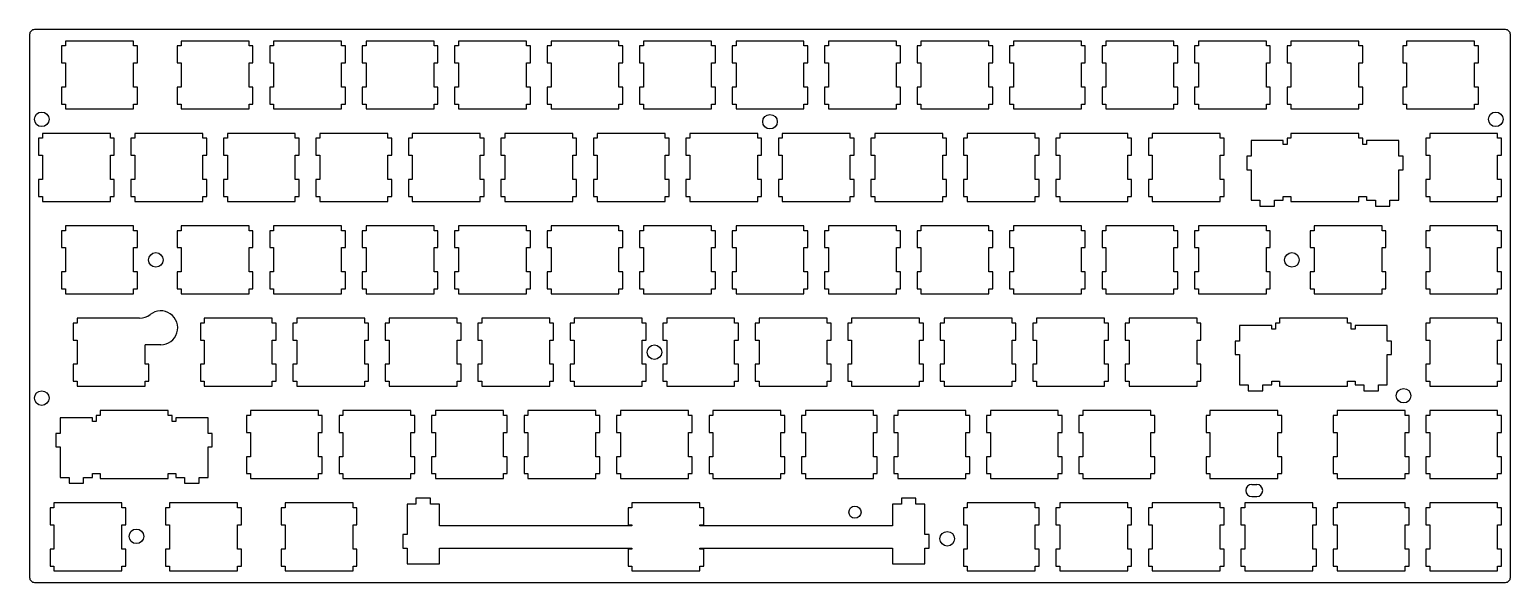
# Model space of a CAD drawing. Header units: millimetres. Extents: x 4 to 309, y 159 to 273.
import ezdxf

# ---------------------------------------------------------------- set-up
doc = ezdxf.new("R2010")
doc.units = ezdxf.units.MM
doc.header["$MEASUREMENT"] = 0
doc.layers.get('0').update_dxf_attribs({"linetype": 'CONTINUOUS'})
doc.layers.add('LAYER1', color=7, linetype='CONTINUOUS')

msp = doc.modelspace()

# ---------------------------------------------------------------- linework, layer by layer
at = {"linetype": 'Continuous'}
for p, q in [((30.88, 208.48), (27.65, 208.48)), ((255.63, 179.67), (256.63, 179.67)), ((255.63, 177.17), (256.63, 177.17))]:
    msp.add_line(p, q, dxfattribs=at)
msp.add_lwpolyline([(4.88, 159.48), (307.88, 159.48, 0.414214), (308.88, 160.48), (308.88, 272.48, 0.414214), (307.88, 273.48), (4.88, 273.48, 0.414214), (3.88, 272.48), (3.88, 160.48, 0.414214)], format="xyb", close=True, dxfattribs=at)
for centre, radius in [((6.38, 254.98), 1.5), ((305.88, 254.98), 1.5), ((156.38, 254.48), 1.5), ((29.88, 225.98), 1.5), ((263.88, 225.98), 1.5), ((132.57, 206.96), 1.5), ((6.38, 197.48), 1.5), ((286.88, 197.98), 1.5), ((173.88, 173.98), 1.25), ((25.88, 168.98), 1.5), ((192.88, 168.48), 1.5)]:
    msp.add_circle(centre, radius, dxfattribs=at)
for centre, radius, start, end in [((26.52, 217.46), 3.5, 270, 308.5428), ((30.88, 211.98), 3.5, 270, 128.5428), ((255.63, 178.42), 1.25, 90, 270), ((256.63, 178.42), 1.25, 270, 90)]:
    msp.add_arc(centre, radius, start, end, dxfattribs=at)
at = {"layer": 'LAYER1'}
for p, q in [((26.52, 213.96), (13.65, 213.96)), ((13.65, 213.96), (13.65, 212.96)), ((13.65, 212.96), (12.85, 212.96)), ((12.85, 212.96), (12.85, 209.46)), ((12.85, 209.46), (13.65, 209.46)), ((13.65, 209.46), (13.65, 204.46)), ((27.65, 204.46), (27.65, 208.48)), ((13.65, 204.46), (12.85, 204.46)), ((12.85, 204.46), (12.85, 200.96)), ((28.45, 204.46), (27.65, 204.46)), ((28.45, 200.96), (28.45, 204.46)), ((12.85, 200.96), (13.65, 200.96)), ((13.65, 200.96), (13.65, 199.96)), ((13.65, 199.96), (27.65, 199.96)), ((27.65, 199.96), (27.65, 200.96)), ((27.65, 200.96), (28.45, 200.96))]:
    msp.add_line(p, q, dxfattribs=at)
for points in [[(25.27, 258.11), (26.07, 258.11), (26.07, 261.61), (25.27, 261.61), (25.27, 266.61), (26.07, 266.61), (26.07, 270.11), (25.27, 270.11), (25.27, 271.11), (11.27, 271.11), (11.27, 270.11), (10.47, 270.11), (10.47, 266.61), (11.27, 266.61), (11.27, 261.61), (10.47, 261.61), (10.47, 258.11), (11.27, 258.11), (11.27, 257.11), (25.27, 257.11), (25.27, 258.11)], [(49.08, 258.11), (49.88, 258.11), (49.88, 261.61), (49.08, 261.61), (49.08, 266.61), (49.88, 266.61), (49.88, 270.11), (49.08, 270.11), (49.08, 271.11), (35.08, 271.11), (35.08, 270.11), (34.28, 270.11), (34.28, 266.61), (35.08, 266.61), (35.08, 261.61), (34.28, 261.61), (34.28, 258.11), (35.08, 258.11), (35.08, 257.11), (49.08, 257.11), (49.08, 258.11)], [(68.13, 258.11), (68.93, 258.11), (68.93, 261.61), (68.13, 261.61), (68.13, 266.61), (68.93, 266.61), (68.93, 270.11), (68.13, 270.11), (68.13, 271.11), (54.13, 271.11), (54.13, 270.11), (53.33, 270.11), (53.33, 266.61), (54.13, 266.61), (54.13, 261.61), (53.33, 261.61), (53.33, 258.11), (54.13, 258.11), (54.13, 257.11), (68.13, 257.11), (68.13, 258.11)], [(87.18, 258.11), (87.98, 258.11), (87.98, 261.61), (87.18, 261.61), (87.18, 266.61), (87.98, 266.61), (87.98, 270.11), (87.18, 270.11), (87.18, 271.11), (73.18, 271.11), (73.18, 270.11), (72.38, 270.11), (72.38, 266.61), (73.18, 266.61), (73.18, 261.61), (72.38, 261.61), (72.38, 258.11), (73.18, 258.11), (73.18, 257.11), (87.18, 257.11), (87.18, 258.11)], [(106.23, 258.11), (107.03, 258.11), (107.03, 261.61), (106.23, 261.61), (106.23, 266.61), (107.03, 266.61), (107.03, 270.11), (106.23, 270.11), (106.23, 271.11), (92.23, 271.11), (92.23, 270.11), (91.43, 270.11), (91.43, 266.61), (92.23, 266.61), (92.23, 261.61), (91.43, 261.61), (91.43, 258.11), (92.23, 258.11), (92.23, 257.11), (106.23, 257.11), (106.23, 258.11)], [(125.28, 258.11), (126.08, 258.11), (126.08, 261.61), (125.28, 261.61), (125.28, 266.61), (126.08, 266.61), (126.08, 270.11), (125.28, 270.11), (125.28, 271.11), (111.28, 271.11), (111.28, 270.11), (110.48, 270.11), (110.48, 266.61), (111.28, 266.61), (111.28, 261.61), (110.48, 261.61), (110.48, 258.11), (111.28, 258.11), (111.28, 257.11), (125.28, 257.11), (125.28, 258.11)], [(144.33, 258.11), (145.13, 258.11), (145.13, 261.61), (144.33, 261.61), (144.33, 266.61), (145.13, 266.61), (145.13, 270.11), (144.33, 270.11), (144.33, 271.11), (130.33, 271.11), (130.33, 270.11), (129.53, 270.11), (129.53, 266.61), (130.33, 266.61), (130.33, 261.61), (129.53, 261.61), (129.53, 258.11), (130.33, 258.11), (130.33, 257.11), (144.33, 257.11), (144.33, 258.11)], [(163.38, 258.11), (164.18, 258.11), (164.18, 261.61), (163.38, 261.61), (163.38, 266.61), (164.18, 266.61), (164.18, 270.11), (163.38, 270.11), (163.38, 271.11), (149.38, 271.11), (149.38, 270.11), (148.58, 270.11), (148.58, 266.61), (149.38, 266.61), (149.38, 261.61), (148.58, 261.61), (148.58, 258.11), (149.38, 258.11), (149.38, 257.11), (163.38, 257.11), (163.38, 258.11)], [(182.43, 258.11), (183.23, 258.11), (183.23, 261.61), (182.43, 261.61), (182.43, 266.61), (183.23, 266.61), (183.23, 270.11), (182.43, 270.11), (182.43, 271.11), (168.43, 271.11), (168.43, 270.11), (167.63, 270.11), (167.63, 266.61), (168.43, 266.61), (168.43, 261.61), (167.63, 261.61), (167.63, 258.11), (168.43, 258.11), (168.43, 257.11), (182.43, 257.11), (182.43, 258.11)], [(201.48, 258.11), (202.28, 258.11), (202.28, 261.61), (201.48, 261.61), (201.48, 266.61), (202.28, 266.61), (202.28, 270.11), (201.48, 270.11), (201.48, 271.11), (187.48, 271.11), (187.48, 270.11), (186.68, 270.11), (186.68, 266.61), (187.48, 266.61), (187.48, 261.61), (186.68, 261.61), (186.68, 258.11), (187.48, 258.11), (187.48, 257.11), (201.48, 257.11), (201.48, 258.11)], [(220.53, 258.11), (221.33, 258.11), (221.33, 261.61), (220.53, 261.61), (220.53, 266.61), (221.33, 266.61), (221.33, 270.11), (220.53, 270.11), (220.53, 271.11), (206.53, 271.11), (206.53, 270.11), (205.73, 270.11), (205.73, 266.61), (206.53, 266.61), (206.53, 261.61), (205.73, 261.61), (205.73, 258.11), (206.53, 258.11), (206.53, 257.11), (220.53, 257.11), (220.53, 258.11)], [(239.58, 258.11), (240.38, 258.11), (240.38, 261.61), (239.58, 261.61), (239.58, 266.61), (240.38, 266.61), (240.38, 270.11), (239.58, 270.11), (239.58, 271.11), (225.58, 271.11), (225.58, 270.11), (224.78, 270.11), (224.78, 266.61), (225.58, 266.61), (225.58, 261.61), (224.78, 261.61), (224.78, 258.11), (225.58, 258.11), (225.58, 257.11), (239.58, 257.11), (239.58, 258.11)], [(258.63, 258.11), (259.43, 258.11), (259.43, 261.61), (258.63, 261.61), (258.63, 266.61), (259.43, 266.61), (259.43, 270.11), (258.63, 270.11), (258.63, 271.11), (244.63, 271.11), (244.63, 270.11), (243.83, 270.11), (243.83, 266.61), (244.63, 266.61), (244.63, 261.61), (243.83, 261.61), (243.83, 258.11), (244.63, 258.11), (244.63, 257.11), (258.63, 257.11), (258.63, 258.11)], [(277.68, 258.11), (278.48, 258.11), (278.48, 261.61), (277.68, 261.61), (277.68, 266.61), (278.48, 266.61), (278.48, 270.11), (277.68, 270.11), (277.68, 271.11), (263.68, 271.11), (263.68, 270.11), (262.88, 270.11), (262.88, 266.61), (263.68, 266.61), (263.68, 261.61), (262.88, 261.61), (262.88, 258.11), (263.68, 258.11), (263.68, 257.11), (277.68, 257.11), (277.68, 258.11)], [(301.5, 258.11), (302.3, 258.11), (302.3, 261.61), (301.5, 261.61), (301.5, 266.61), (302.3, 266.61), (302.3, 270.11), (301.5, 270.11), (301.5, 271.11), (287.5, 271.11), (287.5, 270.11), (286.7, 270.11), (286.7, 266.61), (287.5, 266.61), (287.5, 261.61), (286.7, 261.61), (286.7, 258.11), (287.5, 258.11), (287.5, 257.11), (301.5, 257.11), (301.5, 258.11)], [(20.51, 239.06), (21.31, 239.06), (21.31, 242.56), (20.51, 242.56), (20.51, 247.56), (21.31, 247.56), (21.31, 251.06), (20.51, 251.06), (20.51, 252.06), (6.51, 252.06), (6.51, 251.06), (5.71, 251.06), (5.71, 247.56), (6.51, 247.56), (6.51, 242.56), (5.71, 242.56), (5.71, 239.06), (6.51, 239.06), (6.51, 238.06), (20.51, 238.06), (20.51, 239.06)], [(39.56, 239.06), (40.36, 239.06), (40.36, 242.56), (39.56, 242.56), (39.56, 247.56), (40.36, 247.56), (40.36, 251.06), (39.56, 251.06), (39.56, 252.06), (25.56, 252.06), (25.56, 251.06), (24.76, 251.06), (24.76, 247.56), (25.56, 247.56), (25.56, 242.56), (24.76, 242.56), (24.76, 239.06), (25.56, 239.06), (25.56, 238.06), (39.56, 238.06), (39.56, 239.06)], [(58.61, 239.06), (59.41, 239.06), (59.41, 242.56), (58.61, 242.56), (58.61, 247.56), (59.41, 247.56), (59.41, 251.06), (58.61, 251.06), (58.61, 252.06), (44.61, 252.06), (44.61, 251.06), (43.81, 251.06), (43.81, 247.56), (44.61, 247.56), (44.61, 242.56), (43.81, 242.56), (43.81, 239.06), (44.61, 239.06), (44.61, 238.06), (58.61, 238.06), (58.61, 239.06)], [(77.66, 239.06), (78.46, 239.06), (78.46, 242.56), (77.66, 242.56), (77.66, 247.56), (78.46, 247.56), (78.46, 251.06), (77.66, 251.06), (77.66, 252.06), (63.66, 252.06), (63.66, 251.06), (62.86, 251.06), (62.86, 247.56), (63.66, 247.56), (63.66, 242.56), (62.86, 242.56), (62.86, 239.06), (63.66, 239.06), (63.66, 238.06), (77.66, 238.06), (77.66, 239.06)], [(96.71, 239.06), (97.51, 239.06), (97.51, 242.56), (96.71, 242.56), (96.71, 247.56), (97.51, 247.56), (97.51, 251.06), (96.71, 251.06), (96.71, 252.06), (82.71, 252.06), (82.71, 251.06), (81.91, 251.06), (81.91, 247.56), (82.71, 247.56), (82.71, 242.56), (81.91, 242.56), (81.91, 239.06), (82.71, 239.06), (82.71, 238.06), (96.71, 238.06), (96.71, 239.06)], [(115.76, 239.06), (116.56, 239.06), (116.56, 242.56), (115.76, 242.56), (115.76, 247.56), (116.56, 247.56), (116.56, 251.06), (115.76, 251.06), (115.76, 252.06), (101.76, 252.06), (101.76, 251.06), (100.96, 251.06), (100.96, 247.56), (101.76, 247.56), (101.76, 242.56), (100.96, 242.56), (100.96, 239.06), (101.76, 239.06), (101.76, 238.06), (115.76, 238.06), (115.76, 239.06)], [(134.81, 239.06), (135.61, 239.06), (135.61, 242.56), (134.81, 242.56), (134.81, 247.56), (135.61, 247.56), (135.61, 251.06), (134.81, 251.06), (134.81, 252.06), (120.81, 252.06), (120.81, 251.06), (120.01, 251.06), (120.01, 247.56), (120.81, 247.56), (120.81, 242.56), (120.01, 242.56), (120.01, 239.06), (120.81, 239.06), (120.81, 238.06), (134.81, 238.06), (134.81, 239.06)], [(153.86, 239.06), (154.66, 239.06), (154.66, 242.56), (153.86, 242.56), (153.86, 247.56), (154.66, 247.56), (154.66, 251.06), (153.86, 251.06), (153.86, 252.06), (139.86, 252.06), (139.86, 251.06), (139.06, 251.06), (139.06, 247.56), (139.86, 247.56), (139.86, 242.56), (139.06, 242.56), (139.06, 239.06), (139.86, 239.06), (139.86, 238.06), (153.86, 238.06), (153.86, 239.06)], [(172.91, 239.06), (173.71, 239.06), (173.71, 242.56), (172.91, 242.56), (172.91, 247.56), (173.71, 247.56), (173.71, 251.06), (172.91, 251.06), (172.91, 252.06), (158.91, 252.06), (158.91, 251.06), (158.11, 251.06), (158.11, 247.56), (158.91, 247.56), (158.91, 242.56), (158.11, 242.56), (158.11, 239.06), (158.91, 239.06), (158.91, 238.06), (172.91, 238.06), (172.91, 239.06)], [(191.96, 239.06), (192.76, 239.06), (192.76, 242.56), (191.96, 242.56), (191.96, 247.56), (192.76, 247.56), (192.76, 251.06), (191.96, 251.06), (191.96, 252.06), (177.96, 252.06), (177.96, 251.06), (177.16, 251.06), (177.16, 247.56), (177.96, 247.56), (177.96, 242.56), (177.16, 242.56), (177.16, 239.06), (177.96, 239.06), (177.96, 238.06), (191.96, 238.06), (191.96, 239.06)], [(211.01, 239.06), (211.81, 239.06), (211.81, 242.56), (211.01, 242.56), (211.01, 247.56), (211.81, 247.56), (211.81, 251.06), (211.01, 251.06), (211.01, 252.06), (197.01, 252.06), (197.01, 251.06), (196.21, 251.06), (196.21, 247.56), (197.01, 247.56), (197.01, 242.56), (196.21, 242.56), (196.21, 239.06), (197.01, 239.06), (197.01, 238.06), (211.01, 238.06), (211.01, 239.06)], [(230.06, 239.06), (230.86, 239.06), (230.86, 242.56), (230.06, 242.56), (230.06, 247.56), (230.86, 247.56), (230.86, 251.06), (230.06, 251.06), (230.06, 252.06), (216.06, 252.06), (216.06, 251.06), (215.26, 251.06), (215.26, 247.56), (216.06, 247.56), (216.06, 242.56), (215.26, 242.56), (215.26, 239.06), (216.06, 239.06), (216.06, 238.06), (230.06, 238.06), (230.06, 239.06)], [(249.11, 239.06), (249.91, 239.06), (249.91, 242.56), (249.11, 242.56), (249.11, 247.56), (249.91, 247.56), (249.91, 251.06), (249.11, 251.06), (249.11, 252.06), (235.11, 252.06), (235.11, 251.06), (234.31, 251.06), (234.31, 247.56), (235.11, 247.56), (235.11, 242.56), (234.31, 242.56), (234.31, 239.06), (235.11, 239.06), (235.11, 238.06), (249.11, 238.06), (249.11, 239.06)], [(260.28, 238.29), (262.11, 238.29), (262.11, 239.09), (262.88, 239.09), (262.88, 239.06), (263.68, 239.06), (263.68, 238.06), (277.68, 238.06), (277.68, 239.06), (278.48, 239.06), (278.48, 239.09), (279.26, 239.09), (279.26, 238.29), (281.08, 238.29), (281.08, 237.09), (284.08, 237.09), (284.08, 238.29), (285.91, 238.29), (285.91, 244.56), (286.78, 244.56), (286.78, 247.36), (285.91, 247.36), (285.91, 250.59), (279.26, 250.59), (279.26, 249.79), (278.48, 249.79), (278.48, 251.06), (277.68, 251.06), (277.68, 252.06), (263.68, 252.06), (263.68, 251.06), (262.88, 251.06), (262.88, 249.79), (262.11, 249.79), (262.11, 250.59), (255.46, 250.59), (255.46, 247.36), (254.58, 247.36), (254.58, 244.56), (255.46, 244.56), (255.46, 238.29), (257.28, 238.29), (257.28, 237.09), (260.28, 237.09), (260.28, 238.29)], [(306.26, 239.06), (307.06, 239.06), (307.06, 242.56), (306.26, 242.56), (306.26, 247.56), (307.06, 247.56), (307.06, 251.06), (306.26, 251.06), (306.26, 252.06), (292.26, 252.06), (292.26, 251.06), (291.46, 251.06), (291.46, 247.56), (292.26, 247.56), (292.26, 242.56), (291.46, 242.56), (291.46, 239.06), (292.26, 239.06), (292.26, 238.06), (306.26, 238.06), (306.26, 239.06)], [(25.27, 220.01), (26.07, 220.01), (26.07, 223.51), (25.27, 223.51), (25.27, 228.51), (26.07, 228.51), (26.07, 232.01), (25.27, 232.01), (25.27, 233.01), (11.27, 233.01), (11.27, 232.01), (10.47, 232.01), (10.47, 228.51), (11.27, 228.51), (11.27, 223.51), (10.47, 223.51), (10.47, 220.01), (11.27, 220.01), (11.27, 219.01), (25.27, 219.01), (25.27, 220.01)], [(49.08, 220.01), (49.88, 220.01), (49.88, 223.51), (49.08, 223.51), (49.08, 228.51), (49.88, 228.51), (49.88, 232.01), (49.08, 232.01), (49.08, 233.01), (35.08, 233.01), (35.08, 232.01), (34.28, 232.01), (34.28, 228.51), (35.08, 228.51), (35.08, 223.51), (34.28, 223.51), (34.28, 220.01), (35.08, 220.01), (35.08, 219.01), (49.08, 219.01), (49.08, 220.01)], [(68.13, 220.01), (68.93, 220.01), (68.93, 223.51), (68.13, 223.51), (68.13, 228.51), (68.93, 228.51), (68.93, 232.01), (68.13, 232.01), (68.13, 233.01), (54.13, 233.01), (54.13, 232.01), (53.33, 232.01), (53.33, 228.51), (54.13, 228.51), (54.13, 223.51), (53.33, 223.51), (53.33, 220.01), (54.13, 220.01), (54.13, 219.01), (68.13, 219.01), (68.13, 220.01)], [(87.18, 220.01), (87.98, 220.01), (87.98, 223.51), (87.18, 223.51), (87.18, 228.51), (87.98, 228.51), (87.98, 232.01), (87.18, 232.01), (87.18, 233.01), (73.18, 233.01), (73.18, 232.01), (72.38, 232.01), (72.38, 228.51), (73.18, 228.51), (73.18, 223.51), (72.38, 223.51), (72.38, 220.01), (73.18, 220.01), (73.18, 219.01), (87.18, 219.01), (87.18, 220.01)], [(106.23, 220.01), (107.03, 220.01), (107.03, 223.51), (106.23, 223.51), (106.23, 228.51), (107.03, 228.51), (107.03, 232.01), (106.23, 232.01), (106.23, 233.01), (92.23, 233.01), (92.23, 232.01), (91.43, 232.01), (91.43, 228.51), (92.23, 228.51), (92.23, 223.51), (91.43, 223.51), (91.43, 220.01), (92.23, 220.01), (92.23, 219.01), (106.23, 219.01), (106.23, 220.01)], [(125.28, 220.01), (126.08, 220.01), (126.08, 223.51), (125.28, 223.51), (125.28, 228.51), (126.08, 228.51), (126.08, 232.01), (125.28, 232.01), (125.28, 233.01), (111.28, 233.01), (111.28, 232.01), (110.48, 232.01), (110.48, 228.51), (111.28, 228.51), (111.28, 223.51), (110.48, 223.51), (110.48, 220.01), (111.28, 220.01), (111.28, 219.01), (125.28, 219.01), (125.28, 220.01)], [(144.33, 220.01), (145.13, 220.01), (145.13, 223.51), (144.33, 223.51), (144.33, 228.51), (145.13, 228.51), (145.13, 232.01), (144.33, 232.01), (144.33, 233.01), (130.33, 233.01), (130.33, 232.01), (129.53, 232.01), (129.53, 228.51), (130.33, 228.51), (130.33, 223.51), (129.53, 223.51), (129.53, 220.01), (130.33, 220.01), (130.33, 219.01), (144.33, 219.01), (144.33, 220.01)], [(163.38, 220.01), (164.18, 220.01), (164.18, 223.51), (163.38, 223.51), (163.38, 228.51), (164.18, 228.51), (164.18, 232.01), (163.38, 232.01), (163.38, 233.01), (149.38, 233.01), (149.38, 232.01), (148.58, 232.01), (148.58, 228.51), (149.38, 228.51), (149.38, 223.51), (148.58, 223.51), (148.58, 220.01), (149.38, 220.01), (149.38, 219.01), (163.38, 219.01), (163.38, 220.01)], [(182.43, 220.01), (183.23, 220.01), (183.23, 223.51), (182.43, 223.51), (182.43, 228.51), (183.23, 228.51), (183.23, 232.01), (182.43, 232.01), (182.43, 233.01), (168.43, 233.01), (168.43, 232.01), (167.63, 232.01), (167.63, 228.51), (168.43, 228.51), (168.43, 223.51), (167.63, 223.51), (167.63, 220.01), (168.43, 220.01), (168.43, 219.01), (182.43, 219.01), (182.43, 220.01)], [(201.48, 220.01), (202.28, 220.01), (202.28, 223.51), (201.48, 223.51), (201.48, 228.51), (202.28, 228.51), (202.28, 232.01), (201.48, 232.01), (201.48, 233.01), (187.48, 233.01), (187.48, 232.01), (186.68, 232.01), (186.68, 228.51), (187.48, 228.51), (187.48, 223.51), (186.68, 223.51), (186.68, 220.01), (187.48, 220.01), (187.48, 219.01), (201.48, 219.01), (201.48, 220.01)], [(220.53, 220.01), (221.33, 220.01), (221.33, 223.51), (220.53, 223.51), (220.53, 228.51), (221.33, 228.51), (221.33, 232.01), (220.53, 232.01), (220.53, 233.01), (206.53, 233.01), (206.53, 232.01), (205.73, 232.01), (205.73, 228.51), (206.53, 228.51), (206.53, 223.51), (205.73, 223.51), (205.73, 220.01), (206.53, 220.01), (206.53, 219.01), (220.53, 219.01), (220.53, 220.01)], [(239.58, 220.01), (240.38, 220.01), (240.38, 223.51), (239.58, 223.51), (239.58, 228.51), (240.38, 228.51), (240.38, 232.01), (239.58, 232.01), (239.58, 233.01), (225.58, 233.01), (225.58, 232.01), (224.78, 232.01), (224.78, 228.51), (225.58, 228.51), (225.58, 223.51), (224.78, 223.51), (224.78, 220.01), (225.58, 220.01), (225.58, 219.01), (239.58, 219.01), (239.58, 220.01)], [(258.63, 220.01), (259.43, 220.01), (259.43, 223.51), (258.63, 223.51), (258.63, 228.51), (259.43, 228.51), (259.43, 232.01), (258.63, 232.01), (258.63, 233.01), (244.63, 233.01), (244.63, 232.01), (243.83, 232.01), (243.83, 228.51), (244.63, 228.51), (244.63, 223.51), (243.83, 223.51), (243.83, 220.01), (244.63, 220.01), (244.63, 219.01), (258.63, 219.01), (258.63, 220.01)], [(282.45, 220.01), (283.25, 220.01), (283.25, 223.51), (282.45, 223.51), (282.45, 228.51), (283.25, 228.51), (283.25, 232.01), (282.45, 232.01), (282.45, 233.01), (268.45, 233.01), (268.45, 232.01), (267.65, 232.01), (267.65, 228.51), (268.45, 228.51), (268.45, 223.51), (267.65, 223.51), (267.65, 220.01), (268.45, 220.01), (268.45, 219.01), (282.45, 219.01), (282.45, 220.01)], [(306.26, 220.01), (307.06, 220.01), (307.06, 223.51), (306.26, 223.51), (306.26, 228.51), (307.06, 228.51), (307.06, 232.01), (306.26, 232.01), (306.26, 233.01), (292.26, 233.01), (292.26, 232.01), (291.46, 232.01), (291.46, 228.51), (292.26, 228.51), (292.26, 223.51), (291.46, 223.51), (291.46, 220.01), (292.26, 220.01), (292.26, 219.01), (306.26, 219.01), (306.26, 220.01)], [(53.85, 200.96), (54.64, 200.96), (54.64, 204.46), (53.85, 204.46), (53.85, 209.46), (54.64, 209.46), (54.64, 212.96), (53.85, 212.96), (53.85, 213.96), (39.85, 213.96), (39.85, 212.96), (39.05, 212.96), (39.05, 209.46), (39.85, 209.46), (39.85, 204.46), (39.05, 204.46), (39.05, 200.96), (39.85, 200.96), (39.85, 199.96), (53.85, 199.96), (53.85, 200.96)], [(72.9, 200.96), (73.7, 200.96), (73.7, 204.46), (72.9, 204.46), (72.9, 209.46), (73.7, 209.46), (73.7, 212.96), (72.9, 212.96), (72.9, 213.96), (58.9, 213.96), (58.9, 212.96), (58.1, 212.96), (58.1, 209.46), (58.9, 209.46), (58.9, 204.46), (58.1, 204.46), (58.1, 200.96), (58.9, 200.96), (58.9, 199.96), (72.9, 199.96), (72.9, 200.96)], [(91.95, 200.96), (92.75, 200.96), (92.75, 204.46), (91.95, 204.46), (91.95, 209.46), (92.75, 209.46), (92.75, 212.96), (91.95, 212.96), (91.95, 213.96), (77.95, 213.96), (77.95, 212.96), (77.15, 212.96), (77.15, 209.46), (77.95, 209.46), (77.95, 204.46), (77.15, 204.46), (77.15, 200.96), (77.95, 200.96), (77.95, 199.96), (91.95, 199.96), (91.95, 200.96)], [(111, 200.96), (111.8, 200.96), (111.8, 204.46), (111, 204.46), (111, 209.46), (111.8, 209.46), (111.8, 212.96), (111, 212.96), (111, 213.96), (97, 213.96), (97, 212.96), (96.2, 212.96), (96.2, 209.46), (97, 209.46), (97, 204.46), (96.2, 204.46), (96.2, 200.96), (97, 200.96), (97, 199.96), (111, 199.96), (111, 200.96)], [(130.05, 200.96), (130.85, 200.96), (130.85, 204.46), (130.05, 204.46), (130.05, 209.46), (130.85, 209.46), (130.85, 212.96), (130.05, 212.96), (130.05, 213.96), (116.05, 213.96), (116.05, 212.96), (115.25, 212.96), (115.25, 209.46), (116.05, 209.46), (116.05, 204.46), (115.25, 204.46), (115.25, 200.96), (116.05, 200.96), (116.05, 199.96), (130.05, 199.96), (130.05, 200.96)], [(149.1, 200.96), (149.9, 200.96), (149.9, 204.46), (149.1, 204.46), (149.1, 209.46), (149.9, 209.46), (149.9, 212.96), (149.1, 212.96), (149.1, 213.96), (135.1, 213.96), (135.1, 212.96), (134.3, 212.96), (134.3, 209.46), (135.1, 209.46), (135.1, 204.46), (134.3, 204.46), (134.3, 200.96), (135.1, 200.96), (135.1, 199.96), (149.1, 199.96), (149.1, 200.96)], [(168.15, 200.96), (168.95, 200.96), (168.95, 204.46), (168.15, 204.46), (168.15, 209.46), (168.95, 209.46), (168.95, 212.96), (168.15, 212.96), (168.15, 213.96), (154.15, 213.96), (154.15, 212.96), (153.35, 212.96), (153.35, 209.46), (154.15, 209.46), (154.15, 204.46), (153.35, 204.46), (153.35, 200.96), (154.15, 200.96), (154.15, 199.96), (168.15, 199.96), (168.15, 200.96)], [(187.2, 200.96), (188, 200.96), (188, 204.46), (187.2, 204.46), (187.2, 209.46), (188, 209.46), (188, 212.96), (187.2, 212.96), (187.2, 213.96), (173.2, 213.96), (173.2, 212.96), (172.4, 212.96), (172.4, 209.46), (173.2, 209.46), (173.2, 204.46), (172.4, 204.46), (172.4, 200.96), (173.2, 200.96), (173.2, 199.96), (187.2, 199.96), (187.2, 200.96)], [(206.25, 200.96), (207.05, 200.96), (207.05, 204.46), (206.25, 204.46), (206.25, 209.46), (207.05, 209.46), (207.05, 212.96), (206.25, 212.96), (206.25, 213.96), (192.25, 213.96), (192.25, 212.96), (191.45, 212.96), (191.45, 209.46), (192.25, 209.46), (192.25, 204.46), (191.45, 204.46), (191.45, 200.96), (192.25, 200.96), (192.25, 199.96), (206.25, 199.96), (206.25, 200.96)], [(225.3, 200.96), (226.1, 200.96), (226.1, 204.46), (225.3, 204.46), (225.3, 209.46), (226.1, 209.46), (226.1, 212.96), (225.3, 212.96), (225.3, 213.96), (211.3, 213.96), (211.3, 212.96), (210.5, 212.96), (210.5, 209.46), (211.3, 209.46), (211.3, 204.46), (210.5, 204.46), (210.5, 200.96), (211.3, 200.96), (211.3, 199.96), (225.3, 199.96), (225.3, 200.96)], [(244.35, 200.96), (245.15, 200.96), (245.15, 204.46), (244.35, 204.46), (244.35, 209.46), (245.15, 209.46), (245.15, 212.96), (244.35, 212.96), (244.35, 213.96), (230.35, 213.96), (230.35, 212.96), (229.55, 212.96), (229.55, 209.46), (230.35, 209.46), (230.35, 204.46), (229.55, 204.46), (229.55, 200.96), (230.35, 200.96), (230.35, 199.96), (244.35, 199.96), (244.35, 200.96)], [(257.9, 200.19), (259.73, 200.19), (259.73, 200.99), (260.5, 200.99), (260.5, 200.96), (261.3, 200.96), (261.3, 199.96), (275.3, 199.96), (275.3, 200.96), (276.1, 200.96), (276.1, 200.99), (276.88, 200.99), (276.88, 200.19), (278.7, 200.19), (278.7, 198.99), (281.7, 198.99), (281.7, 200.19), (283.53, 200.19), (283.53, 206.46), (284.4, 206.46), (284.4, 209.26), (283.53, 209.26), (283.53, 212.49), (276.88, 212.49), (276.88, 211.69), (276.1, 211.69), (276.1, 212.96), (275.3, 212.96), (275.3, 213.96), (261.3, 213.96), (261.3, 212.96), (260.5, 212.96), (260.5, 211.69), (259.73, 211.69), (259.73, 212.49), (253.08, 212.49), (253.08, 209.26), (252.2, 209.26), (252.2, 206.46), (253.08, 206.46), (253.08, 200.19), (254.9, 200.19), (254.9, 198.99), (257.9, 198.99), (257.9, 200.19)], [(306.26, 200.96), (307.06, 200.96), (307.06, 204.46), (306.26, 204.46), (306.26, 209.46), (307.06, 209.46), (307.06, 212.96), (306.26, 212.96), (306.26, 213.96), (292.26, 213.96), (292.26, 212.96), (291.46, 212.96), (291.46, 209.46), (292.26, 209.46), (292.26, 204.46), (291.46, 204.46), (291.46, 200.96), (292.26, 200.96), (292.26, 199.96), (306.26, 199.96), (306.26, 200.96)], [(15.01, 181.14), (16.84, 181.14), (16.84, 181.94), (17.61, 181.94), (17.61, 181.91), (18.41, 181.91), (18.41, 180.91), (32.41, 180.91), (32.41, 181.91), (33.21, 181.91), (33.21, 181.94), (33.99, 181.94), (33.99, 181.14), (35.81, 181.14), (35.81, 179.94), (38.81, 179.94), (38.81, 181.14), (40.64, 181.14), (40.64, 187.41), (41.51, 187.41), (41.51, 190.21), (40.64, 190.21), (40.64, 193.44), (33.99, 193.44), (33.99, 192.64), (33.21, 192.64), (33.21, 193.91), (32.41, 193.91), (32.41, 194.91), (18.41, 194.91), (18.41, 193.91), (17.61, 193.91), (17.61, 192.64), (16.84, 192.64), (16.84, 193.44), (10.19, 193.44), (10.19, 190.21), (9.31, 190.21), (9.31, 187.41), (10.19, 187.41), (10.19, 181.14), (12.01, 181.14), (12.01, 179.94), (15.01, 179.94), (15.01, 181.14)], [(63.37, 181.91), (64.17, 181.91), (64.17, 185.41), (63.37, 185.41), (63.37, 190.41), (64.17, 190.41), (64.17, 193.91), (63.37, 193.91), (63.37, 194.91), (49.37, 194.91), (49.37, 193.91), (48.57, 193.91), (48.57, 190.41), (49.37, 190.41), (49.37, 185.41), (48.57, 185.41), (48.57, 181.91), (49.37, 181.91), (49.37, 180.91), (63.37, 180.91), (63.37, 181.91)], [(82.42, 181.91), (83.22, 181.91), (83.22, 185.41), (82.42, 185.41), (82.42, 190.41), (83.22, 190.41), (83.22, 193.91), (82.42, 193.91), (82.42, 194.91), (68.42, 194.91), (68.42, 193.91), (67.62, 193.91), (67.62, 190.41), (68.42, 190.41), (68.42, 185.41), (67.62, 185.41), (67.62, 181.91), (68.42, 181.91), (68.42, 180.91), (82.42, 180.91), (82.42, 181.91)], [(101.47, 181.91), (102.27, 181.91), (102.27, 185.41), (101.47, 185.41), (101.47, 190.41), (102.27, 190.41), (102.27, 193.91), (101.47, 193.91), (101.47, 194.91), (87.47, 194.91), (87.47, 193.91), (86.67, 193.91), (86.67, 190.41), (87.47, 190.41), (87.47, 185.41), (86.67, 185.41), (86.67, 181.91), (87.47, 181.91), (87.47, 180.91), (101.47, 180.91), (101.47, 181.91)], [(120.52, 181.91), (121.32, 181.91), (121.32, 185.41), (120.52, 185.41), (120.52, 190.41), (121.32, 190.41), (121.32, 193.91), (120.52, 193.91), (120.52, 194.91), (106.52, 194.91), (106.52, 193.91), (105.72, 193.91), (105.72, 190.41), (106.52, 190.41), (106.52, 185.41), (105.72, 185.41), (105.72, 181.91), (106.52, 181.91), (106.52, 180.91), (120.52, 180.91), (120.52, 181.91)], [(139.57, 181.91), (140.37, 181.91), (140.37, 185.41), (139.57, 185.41), (139.57, 190.41), (140.37, 190.41), (140.37, 193.91), (139.57, 193.91), (139.57, 194.91), (125.57, 194.91), (125.57, 193.91), (124.77, 193.91), (124.77, 190.41), (125.57, 190.41), (125.57, 185.41), (124.77, 185.41), (124.77, 181.91), (125.57, 181.91), (125.57, 180.91), (139.57, 180.91), (139.57, 181.91)], [(158.62, 181.91), (159.42, 181.91), (159.42, 185.41), (158.62, 185.41), (158.62, 190.41), (159.42, 190.41), (159.42, 193.91), (158.62, 193.91), (158.62, 194.91), (144.62, 194.91), (144.62, 193.91), (143.82, 193.91), (143.82, 190.41), (144.62, 190.41), (144.62, 185.41), (143.82, 185.41), (143.82, 181.91), (144.62, 181.91), (144.62, 180.91), (158.62, 180.91), (158.62, 181.91)], [(177.67, 181.91), (178.47, 181.91), (178.47, 185.41), (177.67, 185.41), (177.67, 190.41), (178.47, 190.41), (178.47, 193.91), (177.67, 193.91), (177.67, 194.91), (163.67, 194.91), (163.67, 193.91), (162.87, 193.91), (162.87, 190.41), (163.67, 190.41), (163.67, 185.41), (162.87, 185.41), (162.87, 181.91), (163.67, 181.91), (163.67, 180.91), (177.67, 180.91), (177.67, 181.91)], [(196.72, 181.91), (197.52, 181.91), (197.52, 185.41), (196.72, 185.41), (196.72, 190.41), (197.52, 190.41), (197.52, 193.91), (196.72, 193.91), (196.72, 194.91), (182.72, 194.91), (182.72, 193.91), (181.92, 193.91), (181.92, 190.41), (182.72, 190.41), (182.72, 185.41), (181.92, 185.41), (181.92, 181.91), (182.72, 181.91), (182.72, 180.91), (196.72, 180.91), (196.72, 181.91)], [(215.77, 181.91), (216.57, 181.91), (216.57, 185.41), (215.77, 185.41), (215.77, 190.41), (216.57, 190.41), (216.57, 193.91), (215.77, 193.91), (215.77, 194.91), (201.77, 194.91), (201.77, 193.91), (200.97, 193.91), (200.97, 190.41), (201.77, 190.41), (201.77, 185.41), (200.97, 185.41), (200.97, 181.91), (201.77, 181.91), (201.77, 180.91), (215.77, 180.91), (215.77, 181.91)], [(234.82, 181.91), (235.62, 181.91), (235.62, 185.41), (234.82, 185.41), (234.82, 190.41), (235.62, 190.41), (235.62, 193.91), (234.82, 193.91), (234.82, 194.91), (220.82, 194.91), (220.82, 193.91), (220.02, 193.91), (220.02, 190.41), (220.82, 190.41), (220.82, 185.41), (220.02, 185.41), (220.02, 181.91), (220.82, 181.91), (220.82, 180.91), (234.82, 180.91), (234.82, 181.91)], [(261.01, 181.91), (261.81, 181.91), (261.81, 185.41), (261.01, 185.41), (261.01, 190.41), (261.81, 190.41), (261.81, 193.91), (261.01, 193.91), (261.01, 194.91), (247.01, 194.91), (247.01, 193.91), (246.21, 193.91), (246.21, 190.41), (247.01, 190.41), (247.01, 185.41), (246.21, 185.41), (246.21, 181.91), (247.01, 181.91), (247.01, 180.91), (261.01, 180.91), (261.01, 181.91)], [(287.21, 181.91), (288.01, 181.91), (288.01, 185.41), (287.21, 185.41), (287.21, 190.41), (288.01, 190.41), (288.01, 193.91), (287.21, 193.91), (287.21, 194.91), (273.21, 194.91), (273.21, 193.91), (272.41, 193.91), (272.41, 190.41), (273.21, 190.41), (273.21, 185.41), (272.41, 185.41), (272.41, 181.91), (273.21, 181.91), (273.21, 180.91), (287.21, 180.91), (287.21, 181.91)], [(306.26, 181.91), (307.06, 181.91), (307.06, 185.41), (306.26, 185.41), (306.26, 190.41), (307.06, 190.41), (307.06, 193.91), (306.26, 193.91), (306.26, 194.91), (292.26, 194.91), (292.26, 193.91), (291.46, 193.91), (291.46, 190.41), (292.26, 190.41), (292.26, 185.41), (291.46, 185.41), (291.46, 181.91), (292.26, 181.91), (292.26, 180.91), (306.26, 180.91), (306.26, 181.91)], [(22.89, 162.86), (23.69, 162.86), (23.69, 166.36), (22.89, 166.36), (22.89, 171.36), (23.69, 171.36), (23.69, 174.86), (22.89, 174.86), (22.89, 175.86), (8.89, 175.86), (8.89, 174.86), (8.09, 174.86), (8.09, 171.36), (8.89, 171.36), (8.89, 166.36), (8.09, 166.36), (8.09, 162.86), (8.89, 162.86), (8.89, 161.86), (22.89, 161.86), (22.89, 162.86)], [(46.7, 162.86), (47.5, 162.86), (47.5, 166.36), (46.7, 166.36), (46.7, 171.36), (47.5, 171.36), (47.5, 174.86), (46.7, 174.86), (46.7, 175.86), (32.7, 175.86), (32.7, 174.86), (31.9, 174.86), (31.9, 171.36), (32.7, 171.36), (32.7, 166.36), (31.9, 166.36), (31.9, 162.86), (32.7, 162.86), (32.7, 161.86), (46.7, 161.86), (46.7, 162.86)], [(70.51, 162.86), (71.31, 162.86), (71.31, 166.36), (70.51, 166.36), (70.51, 171.36), (71.31, 171.36), (71.31, 174.86), (70.51, 174.86), (70.51, 175.86), (56.51, 175.86), (56.51, 174.86), (55.71, 174.86), (55.71, 171.36), (56.51, 171.36), (56.51, 166.36), (55.71, 166.36), (55.71, 162.86), (56.51, 162.86), (56.51, 161.86), (70.51, 161.86), (70.51, 162.86)], [(183.45, 175.63), (181.63, 175.63), (181.63, 171.16), (141.95, 171.16), (141.95, 171.36), (142.75, 171.36), (142.75, 174.86), (141.95, 174.86), (141.95, 175.86), (127.95, 175.86), (127.95, 174.86), (127.15, 174.86), (127.15, 171.36), (127.95, 171.36), (127.95, 171.16), (88.28, 171.16), (88.28, 175.63), (86.45, 175.63), (86.45, 176.83), (83.45, 176.83), (83.45, 175.63), (81.63, 175.63), (81.63, 169.36), (80.73, 169.36), (80.73, 166.56), (81.63, 166.56), (81.63, 163.33), (88.28, 163.33), (88.28, 166.56), (127.95, 166.56), (127.95, 166.36), (127.15, 166.36), (127.15, 162.86), (127.95, 162.86), (127.95, 161.86), (141.95, 161.86), (141.95, 162.86), (142.75, 162.86), (142.75, 166.36), (141.95, 166.36), (141.95, 166.56), (181.63, 166.56), (181.63, 163.33), (188.28, 163.33), (188.28, 166.56), (189.18, 166.56), (189.18, 169.36), (188.28, 169.36), (188.28, 175.63), (186.45, 175.63), (186.45, 176.83), (183.45, 176.83), (183.45, 175.63)], [(211.01, 162.86), (211.81, 162.86), (211.81, 166.36), (211.01, 166.36), (211.01, 171.36), (211.81, 171.36), (211.81, 174.86), (211.01, 174.86), (211.01, 175.86), (197.01, 175.86), (197.01, 174.86), (196.21, 174.86), (196.21, 171.36), (197.01, 171.36), (197.01, 166.36), (196.21, 166.36), (196.21, 162.86), (197.01, 162.86), (197.01, 161.86), (211.01, 161.86), (211.01, 162.86)], [(230.06, 162.86), (230.86, 162.86), (230.86, 166.36), (230.06, 166.36), (230.06, 171.36), (230.86, 171.36), (230.86, 174.86), (230.06, 174.86), (230.06, 175.86), (216.06, 175.86), (216.06, 174.86), (215.26, 174.86), (215.26, 171.36), (216.06, 171.36), (216.06, 166.36), (215.26, 166.36), (215.26, 162.86), (216.06, 162.86), (216.06, 161.86), (230.06, 161.86), (230.06, 162.86)], [(249.11, 162.86), (249.91, 162.86), (249.91, 166.36), (249.11, 166.36), (249.11, 171.36), (249.91, 171.36), (249.91, 174.86), (249.11, 174.86), (249.11, 175.86), (235.11, 175.86), (235.11, 174.86), (234.31, 174.86), (234.31, 171.36), (235.11, 171.36), (235.11, 166.36), (234.31, 166.36), (234.31, 162.86), (235.11, 162.86), (235.11, 161.86), (249.11, 161.86), (249.11, 162.86)], [(268.16, 162.86), (268.96, 162.86), (268.96, 166.36), (268.16, 166.36), (268.16, 171.36), (268.96, 171.36), (268.96, 174.86), (268.16, 174.86), (268.16, 175.86), (254.16, 175.86), (254.16, 174.86), (253.36, 174.86), (253.36, 171.36), (254.16, 171.36), (254.16, 166.36), (253.36, 166.36), (253.36, 162.86), (254.16, 162.86), (254.16, 161.86), (268.16, 161.86), (268.16, 162.86)], [(287.21, 162.86), (288.01, 162.86), (288.01, 166.36), (287.21, 166.36), (287.21, 171.36), (288.01, 171.36), (288.01, 174.86), (287.21, 174.86), (287.21, 175.86), (273.21, 175.86), (273.21, 174.86), (272.41, 174.86), (272.41, 171.36), (273.21, 171.36), (273.21, 166.36), (272.41, 166.36), (272.41, 162.86), (273.21, 162.86), (273.21, 161.86), (287.21, 161.86), (287.21, 162.86)], [(306.26, 162.86), (307.06, 162.86), (307.06, 166.36), (306.26, 166.36), (306.26, 171.36), (307.06, 171.36), (307.06, 174.86), (306.26, 174.86), (306.26, 175.86), (292.26, 175.86), (292.26, 174.86), (291.46, 174.86), (291.46, 171.36), (292.26, 171.36), (292.26, 166.36), (291.46, 166.36), (291.46, 162.86), (292.26, 162.86), (292.26, 161.86), (306.26, 161.86), (306.26, 162.86)]]:
    msp.add_lwpolyline(points, close=True, dxfattribs=at)

doc.saveas('drawing.dxf')
